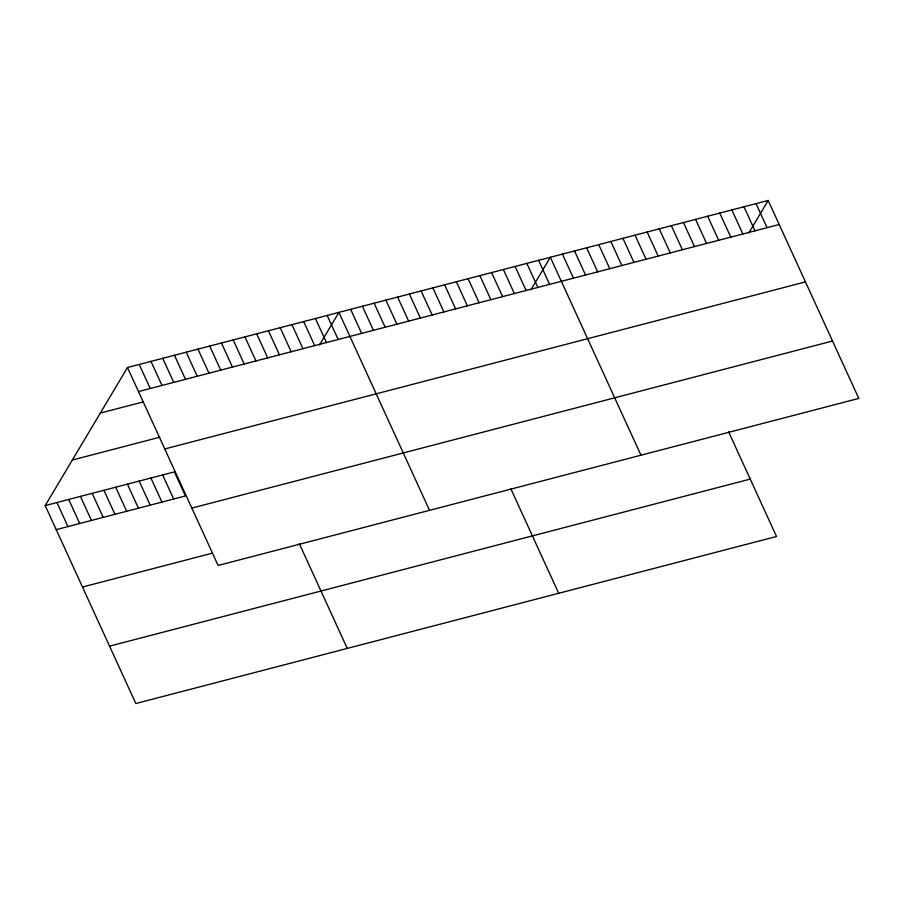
<?xml version="1.0" encoding="UTF-8"?>
<svg xmlns="http://www.w3.org/2000/svg" width="904" height="904" viewBox="0 0 904 904"><rect width="100%" height="100%" fill="white"/><g stroke="black" fill="none" stroke-linecap="round" stroke-linejoin="round"><path stroke-width="1.36" d="M728.59 431.796L776.513 536.49L135.826 703.538L45.2 505.585L127.487 367.51L768.174 200.462L858.8 398.415L218.113 565.463L127.487 367.51M319.519 344.932L338.91 312.388L429.536 510.342M530.942 289.8L550.333 257.256L640.97 455.209M748.772 233.006L768.174 200.462M138.493 391.568L779.18 224.52M100.333 413.083L143.397 401.851M72.354 460.023L159.793 437.22M164.765 448.96L805.453 281.901M45.2 505.585L174.404 471.899L185.422 495.957L56.217 529.642M191.84 508.082L832.527 341.023M82.49 587.024L211.694 553.338M109.553 646.157L750.241 479.097M756.072 203.615L767.078 227.672M743.969 206.767L754.987 230.825M731.867 209.931L742.885 233.989M719.765 213.084L730.782 237.142M707.662 216.237L718.68 240.294M695.56 219.389L706.578 243.447M683.458 222.553L694.475 246.611M671.356 225.706L682.373 249.764M659.253 228.859L670.271 252.917M647.151 232.012L658.168 256.069M635.049 235.176L646.066 259.233M622.946 238.328L633.964 262.386M610.844 241.481L621.862 265.539M598.742 244.634L609.759 268.691M586.639 247.798L597.657 271.855M574.537 250.95L585.555 275.008M562.435 254.103L573.452 278.161M538.592 260.318L549.609 284.376M526.84 263.38L537.857 287.438M515.099 266.443L526.117 290.5M503.358 269.505L514.365 293.563M491.606 272.567L502.624 296.625M479.866 275.641L490.872 299.687M468.114 278.703L479.131 302.75M456.373 281.765L467.379 305.823M444.621 284.828L455.639 308.885M432.88 287.89L443.887 311.948M421.128 290.952L432.146 315.01M510.76 488.601L558.683 593.284M409.388 294.015L420.394 318.072M397.636 297.077L408.653 321.135M385.895 300.139L396.912 324.197M374.143 303.202L385.161 327.259M362.402 306.264L373.42 330.322M350.65 309.326L361.668 333.384M327.169 315.451L338.175 339.508M315.417 318.513L326.434 342.571M303.676 321.575L314.682 345.633M291.924 324.638L302.942 348.695M280.183 327.7L291.19 351.758M268.431 330.762L279.449 354.82M256.691 333.825L267.697 357.882M244.939 336.887L255.956 360.945M233.198 339.949L244.204 364.007M221.446 343.011L232.464 367.069M209.705 346.074L220.723 370.131M299.326 543.722L347.26 648.405M197.953 349.136L208.971 373.194M186.213 352.198L197.23 376.256M174.461 355.261L185.478 379.318M162.72 358.323L173.737 382.381M150.979 361.385L161.985 385.443M139.227 364.448L150.245 388.505M162.663 474.962L173.67 499.019M150.911 478.024L161.929 502.082M139.171 481.086L150.177 505.144M127.419 484.148L138.436 508.206M115.678 487.211L126.684 511.268M103.926 490.273L114.944 514.331M92.185 493.335L103.203 517.393M80.433 496.398L91.451 520.455M68.693 499.46L79.71 523.518M56.941 502.522L67.958 526.58"/></g></svg>
